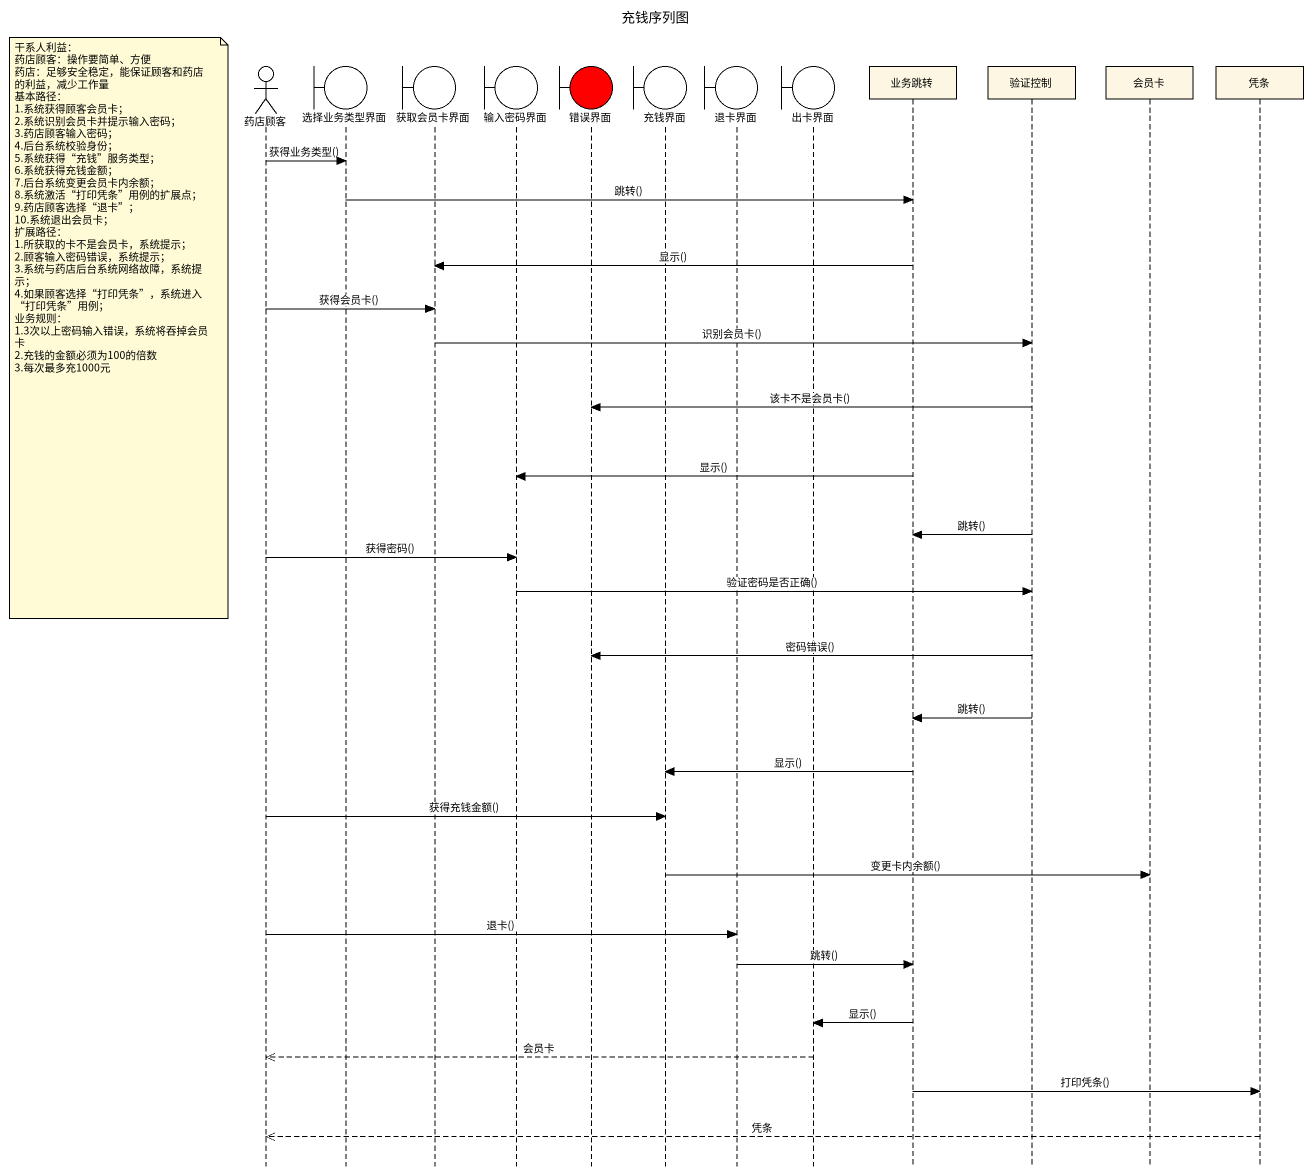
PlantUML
@startuml
title 充钱序列图
hide footbox
actor 药店顾客
boundary 选择业务类型界面
boundary 获取会员卡界面
boundary 输入密码界面
boundary 错误界面 #FF0000
boundary 充钱界面
boundary 退卡界面
boundary 出卡界面
participant 业务跳转
participant 验证控制
participant 会员卡
participant 凭条

药店顾客 -> 选择业务类型界面 : 获得业务类型()
选择业务类型界面 -> 业务跳转 : 跳转()
业务跳转 -> 获取会员卡界面 : 显示()
药店顾客 -> 获取会员卡界面 : 获得会员卡()
note left of 药店顾客
  干系人利益：
  药店顾客：操作要简单、方便
  药店：足够安全稳定，能保证顾客和药店的利益，减少工作量
  基本路径：
  1.系统获得顾客会员卡；
  2.系统识别会员卡并提示输入密码；
  3.药店顾客输入密码；
  4.后台系统校验身份；
  5.系统获得“充钱”服务类型；
  6.系统获得充钱金额；
  7.后台系统变更会员卡内余额；
  8.系统激活“打印凭条”用例的扩展点；
  9.药店顾客选择“退卡”；
  10.系统退出会员卡；
  扩展路径：
  1.所获取的卡不是会员卡，系统提示；
  2.顾客输入密码错误，系统提示；
  3.系统与药店后台系统网络故障，系统提示；
  4.如果顾客选择“打印凭条”，系统进入“打印凭条”用例；
  业务规则：
  1.3次以上密码输入错误，系统将吞掉会员卡
  2.充钱的金额必须为100的倍数
  3.每次最多充1000元
end note
获取会员卡界面 -> 验证控制 : 识别会员卡()
验证控制 -> 错误界面 : 该卡不是会员卡()
业务跳转 -> 输入密码界面 : 显示()
验证控制 -> 业务跳转 : 跳转()
药店顾客 -> 输入密码界面 : 获得密码()
输入密码界面 -> 验证控制 : 验证密码是否正确()
验证控制 -> 错误界面 : 密码错误()
验证控制 -> 业务跳转 : 跳转()
业务跳转 -> 充钱界面 : 显示()
药店顾客 -> 充钱界面 : 获得充钱金额()
充钱界面 -> 会员卡 : 变更卡内余额()
药店顾客 -> 退卡界面 : 退卡()
退卡界面 -> 业务跳转 : 跳转()
业务跳转 -> 出卡界面 : 显示()
出卡界面 -->> 药店顾客 : 会员卡
业务跳转 -> 凭条 : 打印凭条()
凭条 -->> 药店顾客 : 凭条
@enduml
